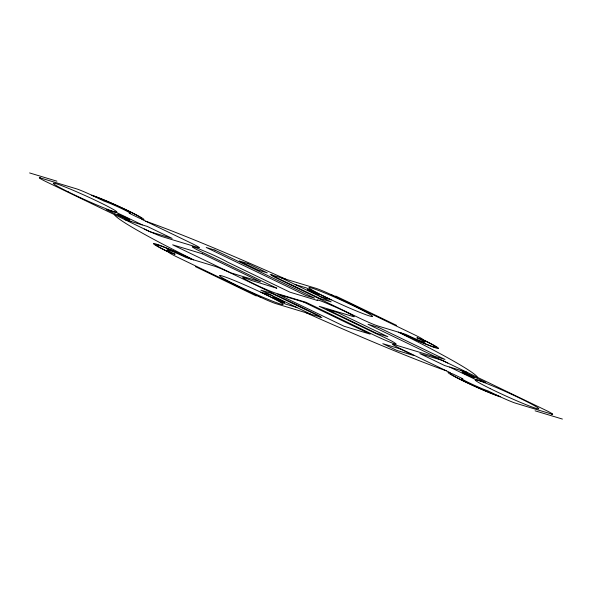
<?xml version="1.0" encoding="UTF-8"?>
<svg xmlns="http://www.w3.org/2000/svg" width="592" height="592" viewBox="0 0 592 592"><rect width="100%" height="100%" fill="white"/><g stroke="black" fill="none" stroke-linecap="round" stroke-linejoin="round"><path stroke-width="0.89" d="M29.6 172.938L56.899 181.182M39.287 177.607L76.516 188.848A14.985 0.836 24.4 0 1 94.55 196.537M124.882 219.662L147.223 226.403L172.131 238.406L149.791 231.664L47.397 182.299A14.985 0.836 24.4 0 1 40.53 177.985M295.156 284.523L306.323 287.897L331.231 299.907L320.065 296.533M271.935 295.467L260.769 292.093L285.677 304.103L296.844 307.477M467.118 372.338L444.777 365.597L419.869 353.594L442.209 360.336L544.603 409.701A14.985 0.836 24.4 0 1 551.47 414.015M552.713 414.393L515.484 403.152A14.985 0.836 24.4 0 1 497.45 395.463M535.101 410.818L562.4 419.062M145.639 221.164L151.922 223.413A199.763 11.152 24.4 0 1 272.72 273.341L286.054 279.283M446.361 370.836L440.078 368.587A199.763 11.152 24.4 0 1 319.28 318.659L305.946 312.717M335.679 296.007L396.559 325.363M331.335 294.698L414.356 334.724A14.985 0.836 24.4 0 1 421.23 339.038M281.318 277.855L331.135 301.868L319.961 298.501L270.152 274.481L316.061 288.341A14.985 0.836 24.4 0 1 334.103 296.037M460.909 370.466L485.817 382.476L474.651 379.102L449.742 367.099M142.258 224.901L117.349 212.898L106.183 209.524L131.091 221.534M310.682 314.145L260.865 290.132L272.039 293.499L321.848 317.519L275.939 303.659A14.985 0.836 24.4 0 1 257.897 295.963M260.665 297.302L177.644 257.276A14.985 0.836 24.4 0 1 170.77 252.962M195.441 266.637L256.321 295.993M398.32 332.127L407.155 336.545A199.763 11.152 24.4 0 1 476.479 375.994L477.67 377.43M193.68 259.873L184.845 255.455A199.763 11.152 24.4 0 1 115.521 216.006L114.33 214.57M498.005 395.73A27.299 1.524 24.4 0 1 465.134 381.714A27.299 1.524 24.4 0 1 452.614 373.848L462.855 378.784A14.985 0.836 24.4 0 0 469.73 383.105A14.985 0.836 24.4 0 0 487.764 390.794L500.218 396.795A29.963 1.672 24.4 0 1 464.143 381.418A29.963 1.672 24.4 0 1 450.401 372.782L400.592 348.769A14.985 0.836 24.4 0 1 393.717 344.448L429.703 355.311A14.985 0.836 24.4 0 1 447.744 363M170.526 252.88A27.299 1.524 24.4 0 1 158.005 245.014A27.299 1.524 24.4 0 1 190.876 259.03L186.288 257.638A14.985 0.836 24.4 0 0 168.246 249.95A14.985 0.836 24.4 0 0 175.114 254.271L169.534 252.584A29.963 1.672 24.4 0 1 155.792 243.948A29.963 1.672 24.4 0 1 191.867 259.326L214.208 266.067A14.985 0.836 24.4 0 1 232.242 273.763L312.502 312.45A14.985 0.836 24.4 0 1 319.369 316.764M93.995 196.27A27.299 1.524 24.4 0 1 126.866 210.286A27.299 1.524 24.4 0 1 139.386 218.152L129.145 213.216A14.985 0.836 24.4 0 0 122.27 208.895A14.985 0.836 24.4 0 0 104.236 201.206L91.782 195.205A29.963 1.672 24.4 0 1 127.857 210.582A29.963 1.672 24.4 0 1 141.599 219.218L191.408 243.231A14.985 0.836 24.4 0 1 198.283 247.552L162.297 236.689A14.985 0.836 24.4 0 1 144.256 229M421.474 339.12A27.299 1.524 24.4 0 1 433.995 346.986A27.299 1.524 24.4 0 1 401.124 332.97L405.712 334.362A14.985 0.836 24.4 0 0 423.754 342.05A14.985 0.836 24.4 0 0 416.886 337.729L422.466 339.416A29.963 1.672 24.4 0 1 436.208 348.052A29.963 1.672 24.4 0 1 400.133 332.674L377.792 325.933A14.985 0.836 24.4 0 1 359.758 318.237L279.498 279.55A14.985 0.836 24.4 0 1 272.631 275.236M214.903 250.098L206.223 247.471L305.849 295.504L314.537 298.124L214.903 250.098M247.93 263.558L239.242 260.931L258.615 270.27L267.303 272.897L247.93 263.558M202.442 253.813L172.657 244.822L230.776 272.838L260.554 281.829L202.442 253.813M276.73 288.186L251.149 280.364A17.649 0.984 24.4 0 0 244.622 278.876L246.968 280.231A17.649 0.984 24.4 0 0 261.708 287.46A17.649 0.984 24.4 0 0 275.791 293.188L306.064 302.327L373.589 334.88A17.649 0.984 24.4 0 0 390.417 342.331A17.649 0.984 24.4 0 0 395.804 343.686L394.664 342.842A17.649 0.984 24.4 0 0 375.306 333.289L319.221 306.301L352.847 316.454A17.649 0.984 24.4 0 0 350.294 314.145A17.649 0.984 24.4 0 0 333.651 306.293L328.693 304.155A17.649 0.984 24.4 0 0 317.8 300.573L289.888 292.159L227.506 262.078A17.649 0.984 24.4 0 0 206.097 251.889L201.435 249.928A17.649 0.984 24.4 0 0 192.237 246.76A17.649 0.984 24.4 0 0 201.731 252.029L276.73 288.186M303.785 302.112L277.729 294.246L344.152 326.266L370.207 334.132L303.785 302.112M338.054 312.702L326.888 309.335L376.704 333.348L387.871 336.722L338.054 312.702M378.569 327.428L368.024 324.246L434.439 356.266L444.992 359.448L378.569 327.428M400.17 348.91L382.802 343.663L396.64 350.338L414.008 355.585L400.17 348.91M465.149 373.959A6.66 0.37 24.4 0 0 474.399 377.807A6.66 0.37 24.4 0 0 465.453 373.389A6.66 0.37 24.4 0 0 465.149 373.959M490.243 388.611A34.958 1.954 24.4 0 0 538.787 408.791A34.958 1.954 24.4 0 0 491.834 385.621A34.958 1.954 24.4 0 0 490.243 388.611M275.376 298.62A6.66 0.37 24.4 0 0 284.619 302.46A6.66 0.37 24.4 0 0 275.68 298.05A6.66 0.37 24.4 0 0 275.376 298.62M234.558 284.249A34.958 1.954 24.4 0 0 283.102 304.421A34.958 1.954 24.4 0 0 236.149 281.259A34.958 1.954 24.4 0 0 234.558 284.249M120.487 215.858A6.66 0.37 24.4 0 0 129.729 219.699A6.66 0.37 24.4 0 0 120.79 215.288A6.66 0.37 24.4 0 0 120.487 215.858M68.339 191.926A34.958 1.954 24.4 0 0 116.883 212.106A34.958 1.954 24.4 0 0 69.923 188.937A34.958 1.954 24.4 0 0 68.339 191.926M310.26 291.197A6.66 0.37 24.4 0 0 319.502 295.045A6.66 0.37 24.4 0 0 310.563 290.628A6.66 0.37 24.4 0 0 310.26 291.197M324.016 296.296A34.958 1.954 24.4 0 0 372.56 316.468A34.958 1.954 24.4 0 0 325.607 293.306A34.958 1.954 24.4 0 0 324.016 296.296"/></g></svg>
